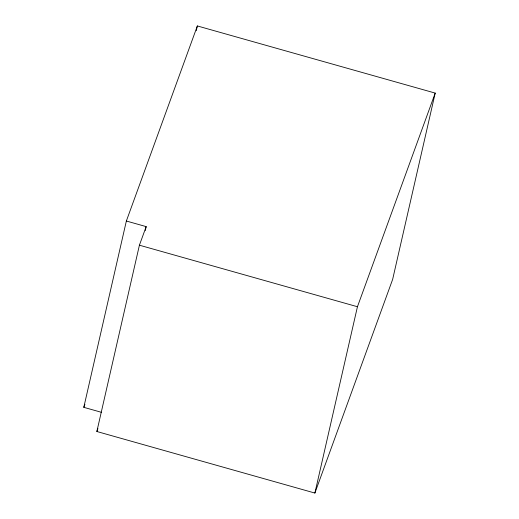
<?xml version="1.0" encoding="UTF-8"?>
<svg xmlns="http://www.w3.org/2000/svg" width="519" height="519" viewBox="0 0 519 519"><rect width="100%" height="100%" fill="white"/><g stroke="black" fill="none" stroke-linecap="round" stroke-linejoin="round"><path stroke-width="0.78" d="M101.328 412.281L83.799 407.331L126.357 221.023L197.356 25.95L435.201 93.089L392.643 279.404L314.884 493.05L96.858 431.503L139.41 245.195L146.176 226.615L126.357 221.023M145.275 230.566L146.176 226.615M196.273 30.686L197.356 25.95M314.884 493.05L357.442 306.735L435.201 93.089M83.799 407.331L84.908 404.288M96.858 431.503L97.935 428.532M139.41 245.195L357.442 306.735"/></g></svg>
